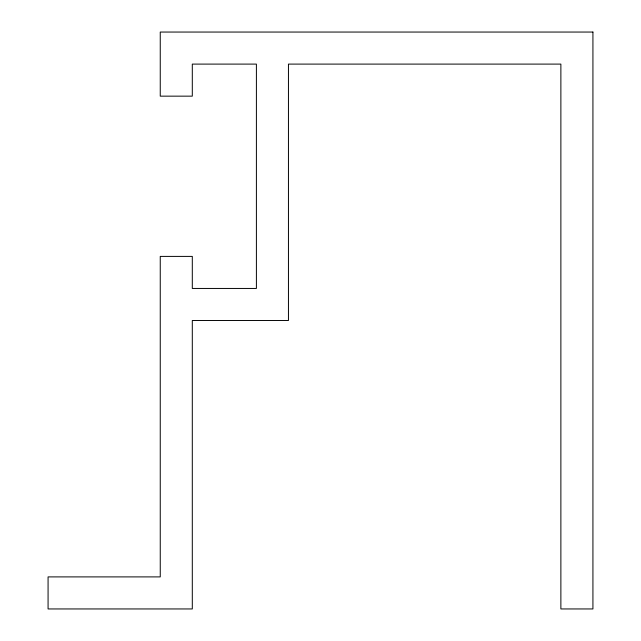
<?xml version="1.0" encoding="UTF-8"?>
<svg xmlns="http://www.w3.org/2000/svg" width="641" height="641" viewBox="0 0 641 641"><rect width="100%" height="100%" fill="white"/><g stroke="black" fill="none" stroke-linecap="round" stroke-linejoin="round"><path stroke-width="0.96" d="M592.925 32.05L160.25 32.05L160.25 96.15L192.3 96.15L192.3 64.1L256.4 64.1L256.4 288.45L192.3 288.45L192.3 256.4L160.25 256.4L160.25 576.9L48.075 576.9L48.075 608.95L192.3 608.95L192.3 320.5L288.45 320.5L288.45 64.1L560.875 64.1L560.875 608.95L592.925 608.95L592.925 32.05"/></g></svg>
